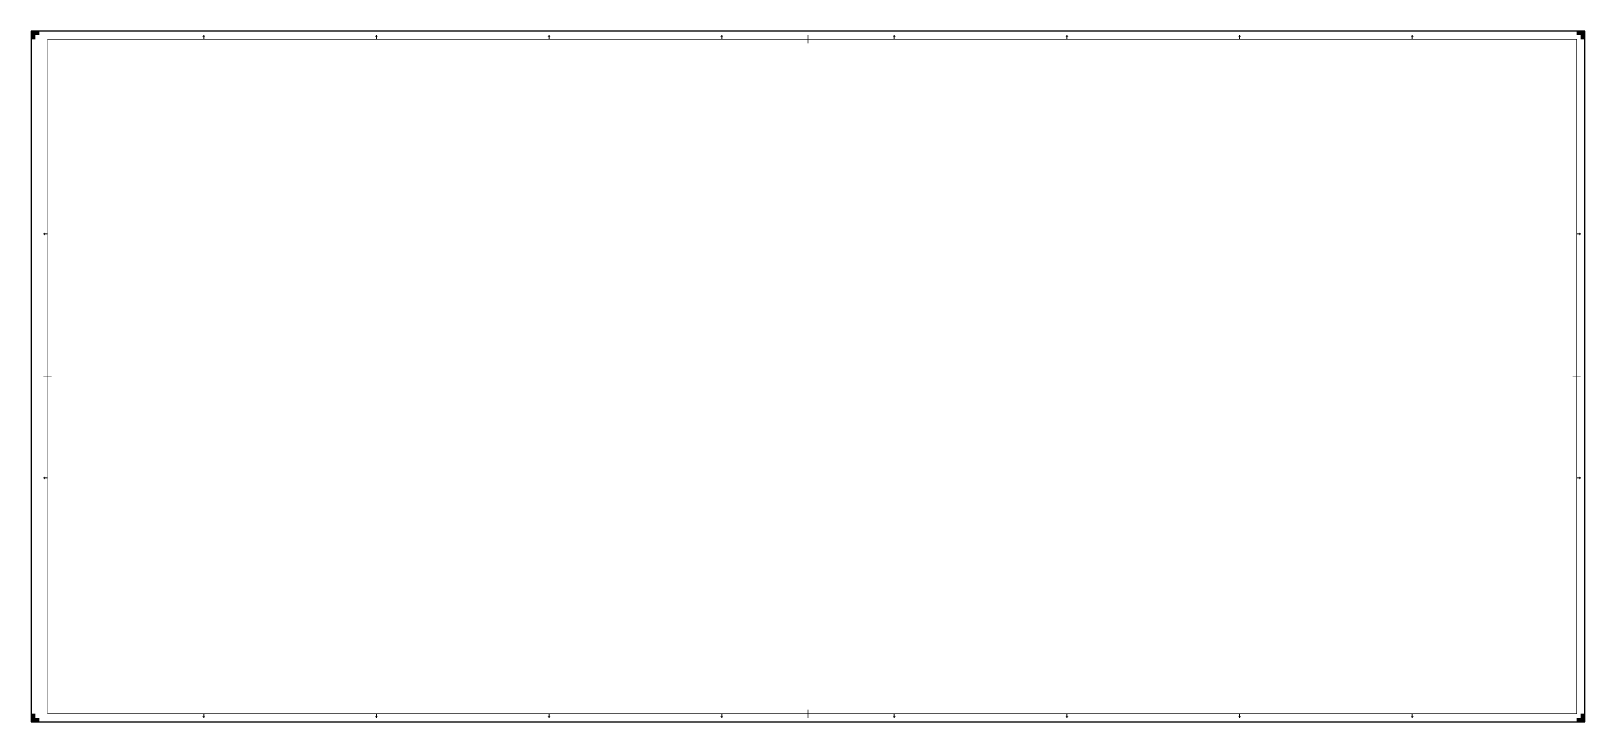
# Model space of a CAD drawing. Extents: x 0 to 1890, y 0 to 841.
import ezdxf

# ---------------------------------------------------------------- set-up
doc = ezdxf.new("R2010")
doc.units = 0
doc.header["$LTSCALE"] = 0.2
for name, color, linetype, lineweight in [('X-XX-AL-TEKENBLAD_KADER-G', 7, 'Continuous', 25), ('X-XX-AL-TEKENBLAD_KADER_AFSNIJMARKERING-G', 7, 'Continuous', 25), ('X-XX-AL-TEKENBLAD_KADER_CENTERMARKERING-G', 7, 'Continuous', 25), ('X-XX-AL-TEKENBLAD_KADER_VOUWMERK-G', 7, 'Continuous', 18)]:
    doc.layers.add(name, color=color, linetype=linetype, lineweight=lineweight)

msp = doc.modelspace()

# ---------------------------------------------------------------- hatches: boundary and pattern name
for points in [[(208, 834), (210, 836), (212, 834)], [(418, 834), (420, 836), (422, 834)], [(628, 834), (630, 836), (632, 834)], [(838, 834), (840, 836), (842, 834)], [(1048, 834), (1050, 836), (1052, 834)], [(1258, 834), (1260, 836), (1262, 834)], [(1468, 834), (1470, 836), (1472, 834)], [(1678, 834), (1680, 836), (1682, 834)], [(17, 596), (15, 594), (17, 592)], [(1883, 596), (1885, 594), (1883, 592)], [(17, 299), (15, 297), (17, 295)], [(1883, 299), (1885, 297), (1883, 295)], [(208, 7), (210, 5), (212, 7)], [(418, 7), (420, 5), (422, 7)], [(628, 7), (630, 5), (632, 7)], [(838, 7), (840, 5), (842, 7)], [(1048, 7), (1050, 5), (1052, 7)], [(1258, 7), (1260, 5), (1262, 7)], [(1468, 7), (1470, 5), (1472, 7)], [(1678, 7), (1680, 5), (1682, 7)]]:
    msp.add_hatch(color=256).paths.add_polyline_path(points)
at = {"layer": 'X-XX-AL-TEKENBLAD_KADER_AFSNIJMARKERING-G'}
for points in [[(10, 841), (0, 841), (0, 831), (5, 831), (5, 836), (10, 836)], [(1890, 831), (1890, 841), (1880, 841), (1880, 836), (1885, 836), (1885, 831)], [(0, 10), (0, 0), (10, 0), (10, 5), (5, 5), (5, 10)], [(1880, 0), (1890, 0), (1890, 10), (1885, 10), (1885, 5), (1880, 5)]]:
    msp.add_hatch(color=256, dxfattribs=at).paths.add_polyline_path(points)

# ---------------------------------------------------------------- linework, layer by layer
at = {"layer": 'X-XX-AL-TEKENBLAD_KADER-G'}
for p, q in [((1890, 841), (0, 841)), ((0, 841), (0, 0)), ((1890, 0), (1890, 841)), ((0, 0), (1890, 0))]:
    msp.add_line(p, q, dxfattribs=at)
at = {"layer": 'X-XX-AL-TEKENBLAD_KADER-G', "const_width": 0.7, "flags": 128}
msp.add_lwpolyline([(20, 10), (1880, 10), (1880, 831), (20, 831)], close=True, dxfattribs=at)
at = {"layer": 'X-XX-AL-TEKENBLAD_KADER_CENTERMARKERING-G', "const_width": 0.7, "flags": 128}
for points in [[(945, 836), (945, 826)], [(15, 420.5), (25, 420.5)], [(1885, 420.5), (1875, 420.5)], [(945, 5), (945, 15)]]:
    msp.add_lwpolyline(points, dxfattribs=at)
at = {"layer": 'X-XX-AL-TEKENBLAD_KADER_VOUWMERK-G'}
for p, q in [((210, 836), (210, 831)), ((420, 836), (420, 831)), ((630, 836), (630, 831)), ((840, 836), (840, 831)), ((1050, 836), (1050, 831)), ((1260, 836), (1260, 831)), ((1470, 836), (1470, 831)), ((1680, 836), (1680, 831)), ((15, 594), (20, 594)), ((1885, 594), (1880, 594)), ((15, 297), (20, 297)), ((1885, 297), (1880, 297)), ((210, 5), (210, 10)), ((420, 5), (420, 10)), ((630, 5), (630, 10)), ((840, 5), (840, 10)), ((1050, 5), (1050, 10)), ((1260, 5), (1260, 10)), ((1470, 5), (1470, 10)), ((1680, 5), (1680, 10))]:
    msp.add_line(p, q, dxfattribs=at)

doc.saveas('drawing.dxf')
